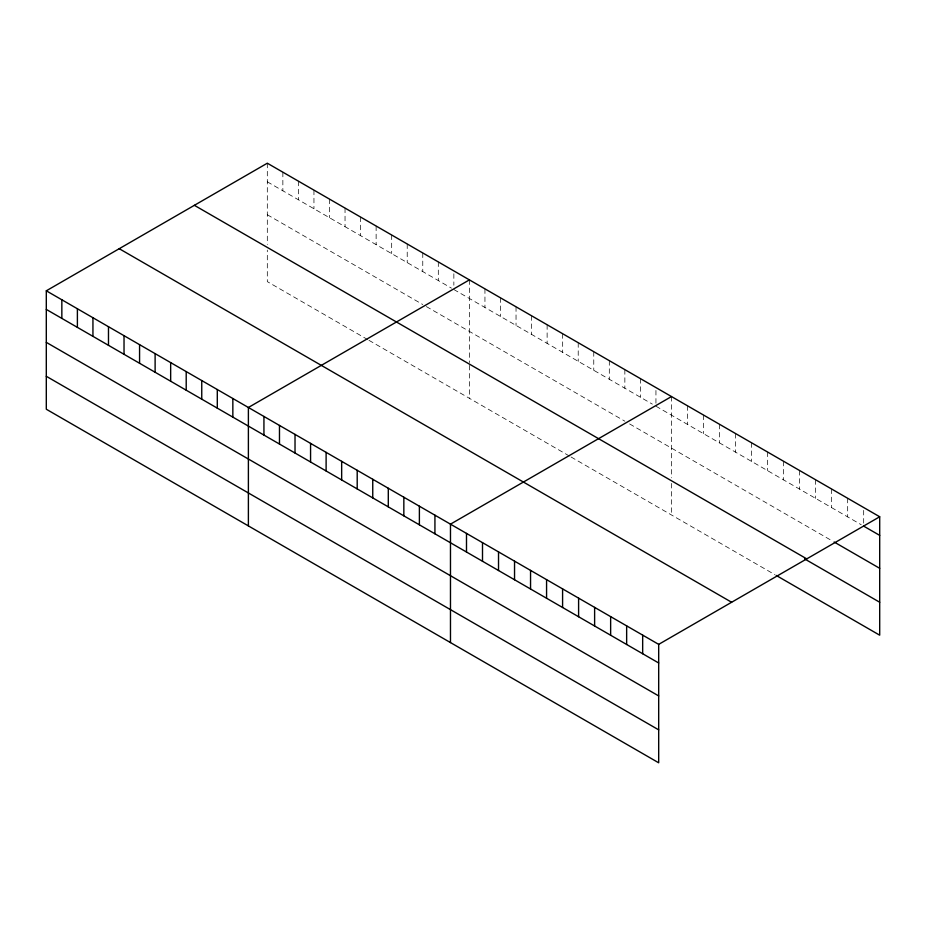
<?xml version="1.0" encoding="UTF-8"?>
<svg xmlns="http://www.w3.org/2000/svg" width="926" height="926" viewBox="0 0 926 926"><rect width="100%" height="100%" fill="white"/><g stroke="black" fill="none" stroke-linecap="round" stroke-linejoin="round"><path stroke-width="0.69" stroke-dasharray="4.63 3.47" d="M267.313 181.82L451.46 288.148M453.856 289.525L652.355 404.13M655.944 406.201L861.215 524.718M267.313 214.763L422.765 304.515M426.354 306.575L624.853 421.18M629.634 423.946L831.652 540.576M367.761 339.622L267.313 281.631L267.313 250.066M368.953 340.317L569.849 456.298M571.041 456.993L774.981 574.733M863.68 510.388L863.68 523.271M847.672 498.269L847.672 516.893M831.652 489.021L831.652 507.645M815.632 479.784L815.632 498.396M799.624 470.535L799.624 489.148M783.604 461.287L783.604 479.899M767.585 452.038L767.585 470.651M751.565 442.79L751.565 461.403M735.557 433.542L735.557 452.154M719.537 424.293L719.537 442.917M703.517 415.056L703.517 433.669M687.509 405.808L687.509 424.421M671.489 396.56L671.489 477.804M671.489 483.418L671.489 514.983M655.944 390.448L655.944 403.331M640.398 378.607L640.398 397.219M624.853 369.636L624.853 388.249M609.308 360.654L609.308 379.278M593.763 351.683L593.763 370.296M578.218 342.713L578.218 361.325M562.672 333.73L562.672 352.343M547.127 324.76L547.127 343.372M531.582 315.778L531.582 334.402M516.037 306.807L516.037 325.42M500.491 297.836L500.491 316.449M484.946 288.854L484.946 307.478M469.401 279.884L469.401 362.541M469.401 365.365L469.401 398.307M453.856 273.772L453.856 285.231M438.311 261.931L438.311 280.543M422.765 252.96L422.765 271.573M407.22 243.989L407.22 262.602M391.675 235.007L391.675 253.62M376.13 226.037L376.13 244.649M360.584 217.054L360.584 235.679M345.039 208.084L345.039 226.696M329.494 199.113L329.494 217.726M313.949 190.131L313.949 208.744M298.404 181.16L298.404 199.773M282.858 172.19L282.858 190.802M267.313 163.208L267.313 244.452"/><path stroke-width="1.39" d="M879.7 516.766L658.687 644.369L658.687 762.793L46.3 409.234L46.3 290.81L267.313 163.208L879.7 516.766L879.7 635.19L776.208 575.44M469.401 279.884L248.388 407.486L248.388 525.91M671.489 396.56L450.476 524.162L450.476 642.586M863.68 526.13L879.7 535.378M834.118 541.999L879.7 568.321M194.379 205.317L806.766 558.876M804.544 558.864L879.7 602.247M119.234 248.7L731.621 602.259M46.3 290.81L658.687 644.369M46.3 309.423L658.687 662.981M46.3 342.365L658.687 695.924M46.3 376.292L658.687 729.85M642.667 635.12L642.667 653.733M626.647 625.872L626.647 644.484M610.639 616.623L610.639 635.248M594.619 607.387L594.619 625.999M578.6 598.138L578.6 616.751M562.591 588.89L562.591 607.502M546.572 579.641L546.572 598.254M530.552 570.393L530.552 589.005M514.543 561.144L514.543 579.757M498.524 551.896L498.524 570.52M482.504 542.648L482.504 561.272M466.496 533.411L466.496 552.023M434.931 515.18L434.931 533.804M419.385 506.209L419.385 524.822M403.84 497.239L403.84 515.851M388.295 488.257L388.295 506.869M372.75 479.286L372.75 497.899M357.204 470.304L357.204 488.928M341.659 461.333L341.659 479.946M326.114 452.363L326.114 470.975M310.569 443.38L310.569 462.005M295.024 434.41L295.024 453.022M279.478 425.439L279.478 444.052M263.933 416.457L263.933 435.07M232.843 398.516L232.843 417.128M217.297 389.533L217.297 408.146M201.752 380.563L201.752 399.175M186.207 371.581L186.207 390.205M170.662 362.61L170.662 381.223M155.117 353.639L155.117 372.252M139.571 344.657L139.571 363.27M124.026 335.687L124.026 354.299M108.481 326.716L108.481 345.329M92.936 317.734L92.936 336.346M77.39 308.763L77.39 327.376M61.845 299.781L61.845 318.405"/></g></svg>
